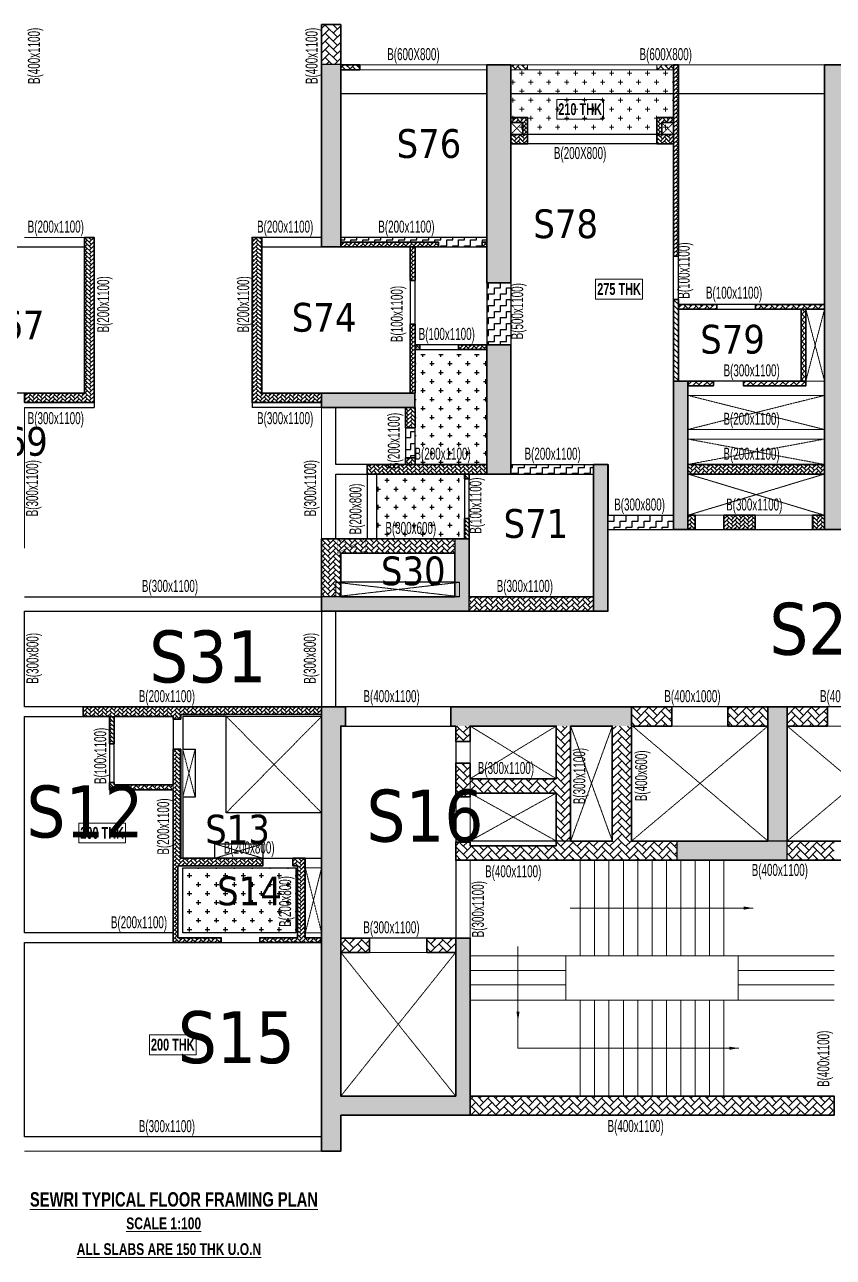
# Model space of a CAD drawing. Header units: millimetres. Extents: x 78 to 67056, y -44 to 25686.
# Drawn here: x 25639 to 42524, y -44 to 25686 of the extents above; entities that cross this region are included whole.
import ezdxf

# ---------------------------------------------------------------- set-up
doc = ezdxf.new("R2010")
doc.units = ezdxf.units.MM
doc.linetypes.add('HIDDEN', pattern=[0.375, 0.25, -0.125])
for name, color, linetype, lineweight in [('A-ANNO-DIMS', 8, 'Continuous', 15), ('A-DETL-MISC', 35, 'Continuous', 15), ('A-FLOR-IDEN', 11, 'Continuous', 9), ('A-HIDD-ABVE', 8, 'HIDDEN', 20), ('G-ANNO-TEXT', 231, 'Continuous', 9), ('S-BEAM', 7, 'Continuous', 18), ('S-BEAM-IDEN', 2, 'Continuous', 9), ('S-COL HATCH', 9, 'Continuous', 0), ('S-COLS', 5, 'Continuous', 35), ('S-WALL', 4, 'Continuous', 18)]:
    doc.layers.add(name, color=color, linetype=linetype, lineweight=lineweight)
for name, color, linetype in [('changes', 7, 'Continuous'), ('S-CUTOUT', 1, 'Continuous'), ('SUNK SLAB', 8, 'Continuous')]:
    doc.layers.add(name, color=color, linetype=linetype)
doc.styles.add('Dim.s & Anno.(Misc.)', font='ARIALN.TTF')
doc.styles.add('Swis721 LtCn BT', font='swisscl.ttf', dxfattribs={"width": 0.9, "height": 233.355162})
doc.styles.add('Swis721 LtCn BT_2', font='swisscl.ttf', dxfattribs={"height": 244.992296})
doc.styles.add('Swis721 LtCn BT_B', font='', dxfattribs={"width": 0.9, "height": 246.918336})
doc.styles.get('Swis721 LtCn BT_B').set_extended_font_data('Swis721 LtCn BT', bold=True)
doc.dimstyles.new('A-GFC-100', dxfattribs={"dimscale": 100, "dimtxt": 1.75, "dimasz": 1.5, "dimexe": 1.5, "dimexo": 0, "dimgap": 1, "dimtad": 1, "dimdsep": 46, "dimtxsty": 'Dim.s & Anno.(Misc.)', "dimblk": 'ARCHTICK', "dimcen": 0, "dimdle": 1.5, "dimclrd": 256, "dimclre": 8, "dimclrt": 6, "dimazin": 2, "dimtfac": 1, "dimtix": 1, "dimtmove": 2, "dimatfit": 3, "dimfxl": 1, "dimtolj": 1, "dimlwd": -1, "dimlwe": 9, "dimarcsym": 0})
pattern_1 = [(45, (-31092440.94, 20628157.467), (0, 84.85281374), [180, -60]), (135, (-31092398.51, 20628199.893), (7e-15, 84.85281374), [180, -60])]
pattern_2 = [(45, (-31083161.56, 20641832.9), (0, 84.85281374), [180, -60]), (135, (-31083119.13, 20641875.324), (7e-15, 84.85281374), [180, -60])]
pattern_3 = [(45, (-31795021.83, 20722934.52), (0, 113.13708499), [240, -80]), (135, (-31794965.26, 20722991.09), (9e-15, 113.13708499), [240, -80])]
pattern_4 = [(45, (-31092440.94, 20681268.277), (0, 84.85281374), [180, -60]), (135, (-31092398.51, 20681310.703), (7e-15, 84.85281374), [180, -60])]
pattern_5 = [(45, (-31802317.5, 20729084.55), (0, 169.7056275), [360, -120]), (135, (-31802232.65, 20729169.4), (1e-14, 169.7056275), [360, -120])]
pattern_6 = [(45, (-31802317.5, 20729084.55), (0, 113.13708499), [240, -80]), (135, (-31802260.93, 20729141.12), (9e-15, 113.13708499), [240, -80])]
pattern_7 = [(45, (-15037.47, -17858.63), (0, 107.76307), [228.6, -76.2]), (135, (-14983.584, -17804.75), (7e-15, 107.76307), [228.6, -76.2])]
pattern_8 = [(45, (-31618808, 20746156.34), (0, 169.7056275), [360, -120]), (135, (-31618723.15, 20746241.2), (1e-14, 169.7056275), [360, -120])]
pattern_9 = [(0, (-31352091.21, 21118550.87), (187.5, 187.5), [93.75, -281.25]), (90, (-31352044.34, 21118504), (-187.5, 187.5), [93.75, -281.25])]

# ---------------------------------------------------------------- blocks, each defined once
blk = doc.blocks.new('A$Ca6b6972b')
at = {"layer": 'S-COL HATCH'}
h = blk.add_hatch(dxfattribs=at)
h.set_pattern_fill('AR-HBONE', color=256, scale=15)
h.set_pattern_definition(pattern_2)
edge = h.paths.add_edge_path()
edge.add_line((17829, 22526), (18179, 22526))
edge.add_line((18179, 22526), (18179, 22176))
edge.add_line((18179, 22176), (18079, 22176))
edge.add_line((18079, 22176), (18079, 22426))
edge.add_line((18079, 22426), (17829, 22426))
edge.add_line((17829, 22426), (17829, 22526))
h = blk.add_hatch(dxfattribs=at)
h.set_pattern_fill('AR-HBONE', color=256, scale=15)
h.set_pattern_definition(pattern_2)
edge = h.paths.add_edge_path()
edge.add_line((21229, 22526), (20879, 22526))
edge.add_line((20879, 22526), (20879, 22176))
edge.add_line((20879, 22176), (20979, 22176))
edge.add_line((20979, 22176), (20979, 22426))
edge.add_line((20979, 22426), (21229, 22426))
edge.add_line((21229, 22426), (21229, 22526))
h = blk.add_hatch(dxfattribs=at)
h.set_pattern_fill('AR-HBONE', color=256, scale=15)
h.set_pattern_definition([(45, (-31339290.95, 20824202.644), (0, 84.85281374), [180, -60]), (135, (-31339248.523, 20824245.07), (7e-15, 84.85281374), [180, -60])])
h.paths.add_polyline_path([(17829, 22176), (17829, 21976), (18179, 21976), (18179, 22176)])
h = blk.add_hatch(dxfattribs=at)
h.set_pattern_fill('AR-HBONE', color=256, scale=15)
h.set_pattern_definition([(45, (-31336241, 20824202.644), (0, 84.85281374), [180, -60]), (135, (-31336198.57, 20824245.07), (7e-15, 84.85281374), [180, -60])])
h.paths.add_polyline_path([(20879, 22176), (20879, 21976), (21229, 21976), (21229, 22176)])
at = {"layer": 'S-COLS'}
for points in [[(17829, 22526), (18179, 22526), (18179, 22176), (18079, 22176), (18079, 22426), (17829, 22426), (17829, 22526)], [(21229, 22526), (20879, 22526), (20879, 22176), (20979, 22176), (20979, 22426), (21229, 22426), (21229, 22526)]]:
    blk.add_lwpolyline(points, dxfattribs=at)
for points in [[(17829, 22176), (18179, 22176), (18179, 21976), (17829, 21976)], [(20879, 22176), (21229, 22176), (21229, 21976), (20879, 21976)]]:
    blk.add_lwpolyline(points, close=True, dxfattribs=at)
blk = doc.blocks.new('A$C9134d95b')
at = {"layer": 'S-COL HATCH'}
h = blk.add_hatch(dxfattribs=at)
h.set_pattern_fill('AR-HBONE', color=256, scale=15)
h.set_pattern_definition([(45, (-31354688.235, 21105015.145), (0, 84.85281374), [180, -60]), (135, (-31354645.81, 21105057.57), (7e-15, 84.85281374), [180, -60])])
h.paths.add_polyline_path([(36500, 10050), (36600, 10050), (36600, 6060), (36500, 6060)])
h = blk.add_hatch(dxfattribs=at)
h.set_pattern_fill('AR-HBONE', color=256, scale=15)
h.set_pattern_definition(pattern_1)
h.paths.add_polyline_path([(24200, 6450), (24400, 6450), (24400, 3000), (22950, 3000), (22950, 3200), (24200, 3200)])
h = blk.add_hatch(dxfattribs=at)
h.set_pattern_fill('AR-HBONE', color=256, scale=15)
h.set_pattern_definition(pattern_1)
h.paths.add_polyline_path([(27900, 6450), (27700, 6450), (27700, 3000), (29150, 3000), (29150, 3200), (27900, 3200)])
h = blk.add_hatch(dxfattribs=at)
h.set_pattern_fill('AR-HBONE', color=256, scale=15)
h.set_pattern_definition([(45, (-31348877.827, 21106315.34), (0, 84.85281374), [180, -60]), (135, (-31348835.4, 21106357.77), (7e-15, 84.85281374), [180, -60])])
h.paths.add_polyline_path([(31590, 6250), (31590, 6350), (29550, 6350), (29550, 6250)])
h = blk.add_hatch(dxfattribs=at)
h.set_pattern_fill('AR-HBONE', color=256, scale=15)
h.set_pattern_definition([(45, (-31355720.326, 20722934.52), (0, 84.85281374), [180, -60]), (135, (-31355677.9, 20722976.945), (7e-15, 84.85281374), [180, -60])])
h.paths.add_polyline_path([(32010, 4210), (32600, 4210), (32600, 4110), (32010, 4110)])
h.paths.add_polyline_path([(31000, 4640), (31100, 4640), (31100, 3200), (31000, 3200)])
h.paths.add_polyline_path([(31100, 4210), (31200, 4210), (31200, 4110), (31100, 4110)])
h.paths.add_polyline_path([(31000, 6250), (31100, 6250), (31100, 5550), (31000, 5550)])
h = blk.add_hatch(dxfattribs=at)
h.set_pattern_fill('AR-HBONE', color=256, scale=15)
h.set_pattern_definition([(45, (-31349887.82, 21106315.34), (0, 84.85281374), [180, -60]), (135, (-31349845.396, 21106357.77), (7e-15, 84.85281374), [180, -60])])
h.paths.add_polyline_path([(32500, 6350), (32500, 6250), (32600, 6250), (32600, 6350)])
h = blk.add_hatch(dxfattribs=at)
h.set_pattern_fill('AR-HBONE', color=256, scale=20)
h.set_pattern_definition(pattern_3)
h.paths.add_polyline_path([(36500, 5150), (36600, 5150), (36600, 3450), (36500, 3450)])
h = blk.add_hatch(dxfattribs=at)
h.set_pattern_fill('AR-HBONE', color=256, scale=20)
h.set_pattern_definition(pattern_3)
h.paths.add_polyline_path([(36600, 5050), (37400, 5050), (37400, 4950), (36600, 4950)])
h = blk.add_hatch(dxfattribs=at)
h.set_pattern_fill('AR-HBONE', color=256, scale=20)
h.set_pattern_definition(pattern_3)
h.paths.add_polyline_path([(39650, 5050), (39650, 4950), (38210, 4950), (38210, 5050)])
h = blk.add_hatch(dxfattribs=at)
h.set_pattern_fill('AR-HBONE', color=256, scale=20)
h.set_pattern_definition(pattern_3)
h.paths.add_polyline_path([(39260, 3450), (39160, 3450), (39160, 4950), (39260, 4950)])
h = blk.add_hatch(dxfattribs=at)
h.set_pattern_fill('AR-HBONE', color=256, scale=20)
h.set_pattern_definition(pattern_3)
h.paths.add_polyline_path([(36800, 3450), (37330, 3450), (37330, 3350), (36800, 3350)])
h = blk.add_hatch(dxfattribs=at)
h.set_pattern_fill('AR-HBONE', color=256, scale=20)
h.set_pattern_definition(pattern_3)
h.paths.add_polyline_path([(39260, 3450), (39260, 3350), (37960, 3350), (37960, 3450)])
h = blk.add_hatch(dxfattribs=at)
h.set_pattern_fill('AR-HBONE', color=256, scale=15)
h.set_pattern_definition(pattern_1)
h.paths.add_polyline_path([(31100, 1710), (30900, 1710), (30900, 1845), (31100, 1845)])
h.paths.add_polyline_path([(31100, 2475), (30900, 2475), (30900, 2900), (31100, 2900)])
h = blk.add_hatch(dxfattribs=at)
h.set_pattern_fill('AR-HBONE', color=256, scale=15)
h.set_pattern_definition([(45, (-31350990.33, 20943799.52), (0, 84.85281374), [180, -60]), (135, (-31350947.905, 20943841.946), (7e-15, 84.85281374), [180, -60])])
h.paths.add_polyline_path([(30100, 1710), (30100, 1510), (32600, 1510), (32600, 1710)])
h = blk.add_hatch(dxfattribs=at)
h.set_pattern_fill('AR-HBONE', color=256, scale=15)
h.set_pattern_definition([(45, (-31355720.34, 20769172.47), (0, 84.85281374), [180, -60]), (135, (-31355677.91, 20769214.9), (7e-15, 84.85281374), [180, -60])])
h.paths.add_polyline_path([(32130, 580), (32230, 580), (32230, 160), (32130, 160)])
h.paths.add_polyline_path([(32130, 1510), (32230, 1510), (32230, 1410), (32130, 1410)])
h = blk.add_hatch(dxfattribs=at)
h.set_pattern_fill('AR-HBONE', color=256, scale=15)
h.set_pattern_definition(pattern_4)
h.paths.add_polyline_path([(24170, -3350), (24170, -3550), (24720, -3550), (24720, -4120), (24820, -4120), (24820, -3550), (26050, -3550), (26050, -3605), (26210, -3605), (26210, -3510), (29150, -3510), (29150, -3350)])
h = blk.add_hatch(dxfattribs=at)
h.set_pattern_fill('AR-HBONE', color=256, scale=15)
h.set_pattern_definition(pattern_4)
h.paths.add_polyline_path([(26210, -4235), (26050, -4235), (26050, -4980), (24820, -4980), (24820, -4930), (24720, -4930), (24720, -5080), (26050, -5080), (26050, -8270), (26150, -8270), (27050, -8270), (27050, -8170), (26150, -8170), (26150, -6670), (27920, -6670), (27920, -6510), (26210, -6510)])
at = {"layer": 'S-COLS', "elevation": 0}
for points in [[(36600, 10050), (36500, 10050), (36500, 6060), (36600, 6060)], [(24200, 6450), (24400, 6450), (24400, 3000), (22950, 3000), (22950, 3200), (24200, 3200)], [(27900, 6450), (27700, 6450), (27700, 3000), (29150, 3000), (29150, 3200), (27900, 3200)], [(31590, 6350), (29550, 6350), (29550, 6250), (31590, 6250)], [(31100, 5550), (31000, 5550), (31000, 6250), (31100, 6250)], [(32600, 6350), (32500, 6350), (32500, 6250), (32600, 6250)], [(36600, 5150), (36500, 5150), (36500, 3450), (36600, 3450)], [(37400, 5050), (36600, 5050), (36600, 4950), (37400, 4950)], [(39650, 5050), (38210, 5050), (38210, 4950), (39650, 4950)], [(31100, 4640), (31000, 4640), (31000, 3200), (31100, 3200)], [(31200, 4110), (31100, 4110), (31100, 4210), (31200, 4210)], [(32600, 4110), (32010, 4110), (32010, 4210), (32600, 4210)], [(36800, 3350), (37330, 3350), (37330, 3450), (36800, 3450)], [(31100, 2475), (30900, 2475), (30900, 2900), (31100, 2900)], [(31100, 1710), (30900, 1710), (30900, 1845), (31100, 1845)], [(30100, 1510), (32600, 1510), (32600, 1710), (30100, 1710)], [(32230, 1410), (32130, 1410), (32130, 1510), (32230, 1510)], [(32230, 160), (32130, 160), (32130, 580), (32230, 580)], [(24820, -3550), (24820, -4120), (24720, -4120), (24720, -3550), (24170, -3550), (24170, -3350), (29150, -3350), (29150, -3510), (26210, -3510), (26210, -3605), (26050, -3605), (26050, -3550)], [(26050, -5080), (24720, -5080), (24720, -4930), (24820, -4930), (24820, -4980), (26050, -4980), (26050, -4235), (26210, -4235), (26210, -6510), (27920, -6510), (27920, -6670), (26150, -6670), (26150, -8170), (27050, -8170), (27050, -8270), (26150, -8270), (26150, -8270), (26050, -8270)]]:
    blk.add_lwpolyline(points, close=True, dxfattribs=at)
at = {"layer": 'S-COLS', "color": 5, "elevation": 0}
for points in [[(39260, 3450), (39160, 3450), (39160, 4950), (39260, 4950)], [(37960, 3450), (39260, 3450), (39260, 3350), (37960, 3350)]]:
    blk.add_lwpolyline(points, close=True, dxfattribs=at)
at = {"layer": 'changes', "xscale": -1}
blk.add_blockref('A$Ca6b6972b', (54329, -13576, 0), dxfattribs=at)
blk = doc.blocks.new('A$Cbe320e20')
at = {"layer": 'S-COL HATCH'}
h = blk.add_hatch(dxfattribs=at)
h.set_pattern_fill('AR-HBONE', color=256, scale=30)
h.set_pattern_definition(pattern_5)
h.paths.add_polyline_path([(21854, 17040), (22254, 17040), (22254, 16206), (22254, 16206), (21854, 16206)])
at = {"layer": 'S-COL HATCH', "transparency": 33554687}
h = blk.add_hatch(color=256, dxfattribs=at)
h.dxf.hatch_style = 1
h.paths.add_polyline_path([(22254, 16206), (21854, 16206), (21854, 12400), (22254, 12400)])
h = blk.add_hatch(color=256, dxfattribs=at)
h.dxf.hatch_style = 1
h.paths.add_polyline_path([(25804, 16200), (25304, 16200), (25304, 11650), (25804, 11650)])
h = blk.add_hatch(color=256, dxfattribs=at)
h.dxf.hatch_style = 1
h.paths.add_polyline_path([(32854, 16200), (32354, 16200), (32354, 6500), (32854, 6500)])
h = blk.add_hatch(color=256, dxfattribs=at)
h.dxf.hatch_style = 1
h.paths.add_polyline_path([(25304, 7660), (25804, 7660), (25804, 10360), (25304, 10360)])
h = blk.add_hatch(color=256, dxfattribs=at)
h.dxf.hatch_style = 1
h.paths.add_polyline_path([(29204, 9600), (29204, 6500), (29504, 6500), (29504, 9600)])
h = blk.add_hatch(color=256, dxfattribs=at)
h.dxf.hatch_style = 1
h.paths.add_polyline_path([(21854, 9350), (23804, 9350), (23804, 9050), (21854, 9050)])
h = blk.add_hatch(color=256, dxfattribs=at)
h.dxf.hatch_style = 1
h.paths.add_polyline_path([(27534, 7860), (27834, 7860), (27834, 4800), (27534, 4800), (27534, 5100)])
at = {"layer": 'S-COL HATCH'}
h = blk.add_hatch(dxfattribs=at)
h.set_pattern_fill('AR-HBONE', color=256, scale=15)
h.set_pattern_definition([(45, (-31365336.03, 20949949.553), (0, 84.85281374), [180, -60]), (135, (-31365293.6, 20949991.98), (7e-15, 84.85281374), [180, -60])])
h.paths.add_polyline_path([(29504, 7860), (29504, 7660), (32354, 7660), (32354, 7860)])
h = blk.add_hatch(dxfattribs=at)
h.set_pattern_fill('AR-HBONE', color=256, scale=15)
h.set_pattern_definition([(45, (-31364586.025, 20948789.55), (0, 84.85281374), [180, -60]), (135, (-31364543.6, 20948831.98), (7e-15, 84.85281374), [180, -60])])
h.paths.add_polyline_path([(29654, 6500), (29654, 6800), (29504, 6800), (29504, 6500)])
h = blk.add_hatch(dxfattribs=at)
h.set_pattern_fill('AR-HBONE', color=256, scale=15)
h.set_pattern_definition([(45, (-31365336.03, 20948789.553), (0, 84.85281374), [180, -60]), (135, (-31365293.6, 20948831.98), (7e-15, 84.85281374), [180, -60])])
h.paths.add_polyline_path([(30904, 6500), (30904, 6800), (30254, 6800), (30254, 6500)])
h = blk.add_hatch(dxfattribs=at)
h.set_pattern_fill('AR-HBONE', color=256, scale=15)
h.set_pattern_definition([(45, (-31367286.02, 20948789.55), (0, 84.85281374), [180, -60]), (135, (-31367243.596, 20948831.98), (7e-15, 84.85281374), [180, -60])])
h.paths.add_polyline_path([(32354, 6500), (32354, 6800), (32104, 6800), (32104, 6500)])
h = blk.add_hatch(dxfattribs=at)
h.set_pattern_fill('AR-HBONE', color=256, scale=20)
h.set_pattern_definition(pattern_6)
h.paths.add_polyline_path([(22254, 6010), (22254, 5100), (22254, 5100), (22254, 5100), (21854, 5100), (21854, 6310), (24634, 6310), (24634, 6010), (24634, 6010)])
at = {"layer": 'S-COL HATCH', "transparency": 33554687}
h = blk.add_hatch(color=256, dxfattribs=at)
h.dxf.hatch_style = 1
h.paths.add_polyline_path([(24934, 6310), (24634, 6310), (24634, 5100), (21854, 5100), (21854, 4800), (24934, 4800)])
at = {"layer": 'S-COL HATCH'}
h = blk.add_hatch(dxfattribs=at)
h.set_pattern_fill('AR-HBONE', color=256, scale=20)
h.set_pattern_definition(pattern_6)
h.paths.add_polyline_path([(24934, 5100), (24934, 4800), (27534, 4800), (27534, 5100)])
at = {"layer": 'S-COL HATCH', "transparency": 33554687}
h = blk.add_hatch(color=256, dxfattribs=at)
h.dxf.hatch_style = 1
h.paths.add_polyline_path([(24654, -2025), (24954, -2025), (24954, -5325), (24954, -5725), (22254, -5725), (22254, -6475), (21854, -6475), (21854, -5325), (21854, -5325), (21854, 2800), (22354, 2800), (22354, 2400), (22254, 2400), (22254, -5325), (22254, -5325), (24654, -5325), (24654, -5325)])
h = blk.add_hatch(color=256, dxfattribs=at)
h.dxf.hatch_style = 1
h.paths.add_polyline_path([(28324, 2800), (24554, 2800), (24554, 2400), (28324, 2400)])
at = {"layer": 'S-COL HATCH'}
h = blk.add_hatch(dxfattribs=at)
h.set_pattern_fill('AR-HBONE', color=256, scale=30)
h.set_pattern_definition(pattern_8)
h.paths.add_polyline_path([(28324, 2400), (28324, 2800), (29164, 2800), (29164, 2400), (28834, 2400)])
h = blk.add_hatch(dxfattribs=at)
h.set_pattern_fill('AR-HBONE', color=256, scale=30)
h.set_pattern_definition(pattern_8)
h.paths.add_polyline_path([(30334, 2400), (30334, 2800), (31174, 2800), (31174, 2400)])
at = {"layer": 'S-COL HATCH', "transparency": 33554687}
h = blk.add_hatch(color=256, dxfattribs=at)
h.dxf.hatch_style = 1
h.paths.add_polyline_path([(31574, 2800), (31174, 2800), (31174, 0), (31574, 0)])
at = {"layer": 'S-COL HATCH'}
h = blk.add_hatch(dxfattribs=at)
h.set_pattern_fill('AR-HBONE', color=256, scale=30)
h.set_pattern_definition(pattern_8)
h.paths.add_polyline_path([(31574, 2400), (31574, 2800), (32414, 2800), (32414, 2400)])
h = blk.add_hatch(dxfattribs=at)
h.set_pattern_fill('AR-HBONE', color=256, scale=30)
h.set_pattern_definition(pattern_5)
h.paths.add_polyline_path([(27054, 2400), (26754, 2400), (26754, 1300), (24954, 1300), (24954, 1625), (24654, 1625), (24654, 922), (24954, 922), (24954, 1000), (26754, 1000), (26754, -100), (24954, -100), (24954, -23), (24654, -23), (24654, -400), (29274, -400), (29274, 0), (27054, 0)])
h = blk.add_hatch(dxfattribs=at)
h.set_pattern_fill('AR-HBONE', color=256, scale=30)
h.set_pattern_definition(pattern_5)
h.paths.add_polyline_path([(24954, 2400), (24654, 2400), (24654, 2075), (24954, 2075)])
h = blk.add_hatch(dxfattribs=at)
h.set_pattern_fill('AR-HBONE', color=256, scale=30)
h.set_pattern_definition(pattern_5)
h.paths.add_polyline_path([(28324, 0), (27924, 0), (27924, 2400), (28324, 2400)])
at = {"layer": 'S-COL HATCH', "transparency": 33554687}
h = blk.add_hatch(color=256, dxfattribs=at)
h.dxf.hatch_style = 1
h.paths.add_polyline_path([(31574, 0), (29274, 0), (29274, -400), (31574, -400)])
at = {"layer": 'S-COL HATCH'}
h = blk.add_hatch(dxfattribs=at)
h.set_pattern_fill('AR-HBONE', color=256, scale=30)
h.set_pattern_definition(pattern_5)
h.paths.add_polyline_path([(31574, 0), (32554, 0), (32554, -400), (31574, -400)])
h = blk.add_hatch(dxfattribs=at)
h.set_pattern_fill('AR-HBONE', color=256, scale=30)
h.set_pattern_definition([(45, (-31802317.5, 20677155.55), (0, 169.7056275), [360, -120]), (135, (-31802232.65, 20677240.4), (1e-14, 169.7056275), [360, -120])])
h.paths.add_polyline_path([(24654, -2325), (24654, -2025), (24054, -2025), (24054, -2325)])
h.paths.add_polyline_path([(22854, -2325), (22854, -2025), (22254, -2025), (22254, -2325)])
h = blk.add_hatch(dxfattribs=at)
h.set_pattern_fill('AR-HBONE', color=256, scale=30)
h.set_pattern_definition(pattern_5)
h.paths.add_polyline_path([(32554, -5325), (24954, -5325), (24954, -5725), (32554, -5725)])
at = {"layer": 'S-WALL'}
h = blk.add_hatch(dxfattribs=at)
h.set_pattern_fill('FP_1', color=1, style=0, pattern_type=2)
h.set_pattern_definition(pattern_7)
h.paths.add_polyline_path([(22254, 16100), (22254, 16200), (22654, 16200), (22654, 16100)])
h = blk.add_hatch(dxfattribs=at)
h.set_pattern_fill('FP_1', color=1, style=0, pattern_type=2)
h.set_pattern_definition(pattern_7)
h.paths.add_polyline_path([(22254, 16100), (22254, 16200), (22654, 16200), (22654, 16100)])
h = blk.add_hatch(dxfattribs=at)
h.set_pattern_fill('FP_1', color=1, style=0, pattern_type=2)
h.set_pattern_definition(pattern_7)
h.paths.add_polyline_path([(25804, 16100), (25804, 16200), (26154, 16200), (26154, 16100)])
h = blk.add_hatch(dxfattribs=at)
h.set_pattern_fill('FP_1', color=1, style=0, pattern_type=2)
h.set_pattern_definition(pattern_7)
h.paths.add_polyline_path([(25804, 16100), (25804, 16200), (26154, 16200), (26154, 16100)])
h = blk.add_hatch(dxfattribs=at)
h.set_pattern_fill('FP_1', color=1, style=0, pattern_type=2)
h.set_pattern_definition([(45, (-18086.774, -17858.63), (0, 107.76307), [228.6, -76.2]), (135, (-18032.89, -17804.745), (7e-15, 107.76307), [228.6, -76.2])])
h.paths.add_polyline_path([(28853, 16100), (28853, 16200), (29203, 16200), (29203, 16100)])
at = {"layer": 'changes'}
for p, q in [((22254, 16206), (21854, 16206)), ((21854, 5100), (21854, 4800))]:
    blk.add_line(p, q, dxfattribs=at)
for points in [[(24934, 6310), (24634, 6310), (24634, 5100), (21854, 5100), (21854, 4800), (24934, 4800)], [(31574, 0), (29274, 0), (29274, -400), (31574, -400)]]:
    blk.add_lwpolyline(points, close=True, dxfattribs=at)
at = {"layer": 'S-COL HATCH'}
blk.add_line((24634, 6010), (24634, 6310), dxfattribs=at)
at = {"layer": 'S-COLS'}
for p, q in [((27534, 5100), (27534, 4800)), ((29164, 2800), (28324, 2800)), ((29164, 2800), (29164, 2400)), ((30334, 2400), (30334, 2800)), ((32414, 2800), (30334, 2800)), ((32414, 2800), (32414, 2400)), ((29164, 2400), (28324, 2400)), ((31174, 2400), (30334, 2400)), ((32414, 2400), (31574, 2400)), ((24654, -2025), (24654, -5325)), ((24954, -2025), (24954, -5325)), ((24954, -5325), (24954, -5725))]:
    blk.add_line(p, q, dxfattribs=at)
for points in [[(22254, 17040), (21854, 17040), (21854, 12400), (22254, 12400)], [(25804, 11650), (25304, 11650), (25304, 16200), (25804, 16200)], [(25804, 10360), (25804, 7660), (25304, 7660), (25304, 10360)], [(21854, 9350), (23804, 9350), (23804, 9050), (21854, 9050)], [(27834, 7860), (27834, 4800), (21854, 4800), (21854, 6310), (24934, 6310), (24934, 5100), (27534, 5100), (27534, 7860), (27834, 7860)], [(22254, 6010), (24634, 6010), (24634, 5100), (22254, 5100)], [(27924, 0), (27054, 0), (27054, 2400), (27924, 2400)]]:
    blk.add_lwpolyline(points, close=True, dxfattribs=at)
at = {"layer": 'S-COLS', "elevation": 0}
for points in [[(32854, 6500), (32354, 6500), (32354, 16200), (32854, 16200)], [(29504, 9600), (29204, 9600), (29204, 6500), (29504, 6500)], [(29504, 7660), (32354, 7660), (32354, 7860), (29504, 7860)], [(29504, 6500), (29654, 6500), (29654, 6800), (29504, 6800)], [(30254, 6500), (30904, 6500), (30904, 6800), (30254, 6800)], [(32104, 6500), (32354, 6500), (32354, 6800), (32104, 6800)]]:
    blk.add_lwpolyline(points, close=True, dxfattribs=at)
at = {"layer": 'S-COLS'}
for points in [[(21854, -5325), (21854, 2800), (22354, 2800), (22354, 2400), (22254, 2400), (22254, -5325), (24654, -5325)], [(28324, 2800), (24554, 2800), (24554, 2400), (24654, 2400), (24654, 2075), (24954, 2075), (24954, 2400), (25854, 2400), (26754, 2400), (26754, 1300), (24954, 1300), (24954, 1625), (24654, 1625), (24654, 922), (24954, 922), (24954, 1000), (26754, 1000), (26754, -100), (25854, -100), (24954, -100), (24954, -23), (24654, -23), (24654, -400), (26754, -400), (26754, -400), (37909, -400)], [(31174, 2800), (31174, 0), (28324, 0), (28324, 2800)], [(31574, 2800), (31174, 2800)], [(34424, 2800), (34424, 0), (31574, 0), (31574, 2800)], [(22254, -2325), (22854, -2325), (22854, -2025), (22254, -2025)], [(24654, -2325), (24054, -2325), (24054, -2025), (24954, -2025)], [(22254, -5725), (22254, -6475), (21854, -6475), (21854, -5325)], [(24954, -5325), (32554, -5325), (32554, -5725), (22254, -5725)]]:
    blk.add_lwpolyline(points, dxfattribs=at)
at = {"layer": 'S-CUTOUT', "const_width": 10}
blk.add_lwpolyline([(22179, 6310), (22779, 6310), (22779, 6010), (22179, 6010)], close=True, dxfattribs=at)
for points in [[(22179, 6310), (22779, 6010)], [(22779, 6310), (22179, 6010)]]:
    blk.add_lwpolyline(points, dxfattribs=at)
at = {"layer": 'S-WALL', "lineweight": 35}
for p, q in [((22254, 16200), (22654, 16200)), ((22654, 16100), (22254, 16100)), ((22654, 16200), (22654, 16100)), ((32354, 16200), (33204, 16200))]:
    blk.add_line(p, q, dxfattribs=at)
at = {"layer": 'S-WALL', "color": 7}
for p, q in [((25304, 16200), (22654, 16200)), ((22654, 16100), (25304, 16100)), ((25304, 16200), (26154, 16200)), ((25804, 16100), (29204, 16100)), ((29204, 16200), (26154, 16200)), ((26154, 16200), (26154, 16100)), ((28854, 16200), (28854, 16100))]:
    blk.add_line(p, q, dxfattribs=at)
blk = doc.blocks.new('_ARCHTICK')
at = {"color": 0, "linetype": 'ByBlock', "const_width": 0.15}
blk.add_lwpolyline([(-0.5, -0.5), (0.5, 0.5)], dxfattribs=at)
blk = doc.blocks.new('A$C3b502a7a')
at = {"layer": 'S-BEAM', "linetype": 'HIDDEN'}
h = blk.add_hatch(dxfattribs=at)
h.set_pattern_fill('CROSS', color=256, scale=750, style=0)
h.set_pattern_definition([(0, (-31352091.21, 21118984.18), (187.5, 187.5), [93.75, -281.25]), (90, (-31352044.34, 21118937.3), (-187.5, 187.5), [93.75, -281.25])])
h.paths.add_polyline_path([(39097, 22569), (39097, 23919), (35697, 23919), (35697, 22569)])
at = {"layer": 'SUNK SLAB'}
h = blk.add_hatch(dxfattribs=at)
h.set_pattern_fill('ZIGZAG', color=8, scale=1000, style=0)
h.set_pattern_definition([(0, (-31792424.81, 20732320.44), (125, 125), [125, -125]), (90, (-31792299.81, 20732320.44), (-125, 125), [125, -125])])
h.paths.add_polyline_path([(37727, 14619), (39097, 14619), (39097, 14319), (37727, 14319)])
h.paths.add_polyline_path([(35697, 15679), (37427, 15679), (37427, 15679), (37427, 15479), (35697, 15479)])
h.paths.add_polyline_path([(35197, 19469), (35697, 19469), (35697, 18179), (35197, 18179)])
h.paths.add_polyline_path([(32147, 20419), (35197, 20419), (35197, 20319), (35097, 20319), (35097, 20219), (34187, 20219), (34187, 20319), (32147, 20319)])
h.paths.add_polyline_path([(33497, 16444), (33697, 16444), (33697, 15814), (33497, 15814)])
h = blk.add_hatch(dxfattribs=at)
h.set_pattern_fill('CROSS', color=8, scale=750, style=0)
h.set_pattern_definition(pattern_9)
h.paths.add_polyline_path([(35197, 15679), (33697, 15679), (33697, 16769), (33697, 17169), (33697, 17979), (35197, 17979)])
h = blk.add_hatch(dxfattribs=at)
h.set_pattern_fill('CROSS', color=8, scale=750, style=0)
h.set_pattern_definition(pattern_9)
h.paths.add_polyline_path([(34627, 15479), (34627, 14129), (32897, 14129), (32897, 15479)])
h = blk.add_hatch(dxfattribs=at)
h.set_pattern_fill('CROSS', color=8, scale=750, style=0)
h.set_pattern_definition(pattern_9)
h.paths.add_polyline_path([(31207, 7259), (28847, 7259), (28847, 5899), (31207, 5899)])
at = {"layer": 'A-ANNO-DIMS', "ltscale": 500, "elevation": 0}
blk.add_lwpolyline([(36637, 3494), (35847, 3494), (35847, 4059)], dxfattribs=at)
at = {"layer": 'A-DETL-MISC'}
for p, q in [((37147, 7419), (37147, 5419)), ((37447, 7419), (37447, 5419)), ((37747, 7419), (37747, 5419)), ((38047, 7419), (38047, 5419)), ((38347, 7419), (38347, 5419)), ((38647, 7419), (38647, 5419)), ((38947, 7419), (38947, 5419)), ((39247, 7419), (39247, 5419)), ((39547, 7419), (39547, 5419)), ((39847, 7419), (39847, 5419)), ((40147, 7419), (40147, 5419)), ((37147, 2494), (37147, 4494)), ((37447, 2494), (37447, 4494)), ((37747, 2494), (37747, 4494)), ((38047, 2494), (38047, 4494)), ((38347, 2494), (38347, 4494)), ((38647, 2494), (38647, 4494)), ((38947, 2494), (38947, 4494)), ((39247, 2494), (39247, 4494)), ((39547, 2494), (39547, 4494)), ((39847, 2494), (39847, 4494)), ((40147, 2494), (40147, 4494))]:
    blk.add_line(p, q, dxfattribs=at)
at = {"layer": 'A-DETL-MISC', "elevation": 0}
for points in [[(36847, 5419), (34847, 5419)], [(40447, 5419), (42447, 5419)], [(36847, 5119), (34847, 5119)], [(40447, 5119), (42447, 5119)], [(36847, 4819), (34847, 4819)], [(40447, 4819), (42447, 4819)], [(36847, 4494), (34847, 4494)], [(40447, 4494), (42447, 4494)]]:
    blk.add_lwpolyline(points, dxfattribs=at)
blk.add_lwpolyline([(36847, 5419), (36847, 4494), (40447, 4494), (40447, 5419)], close=True, dxfattribs=at)
at = {"layer": 'A-FLOR-IDEN', "color": 8, "elevation": 0, "flags": 128}
for points in [[(37633, 23297), (37633, 22885), (36655, 22885), (36655, 23297)], [(38446, 19543), (38446, 19131), (37468, 19131), (37468, 19543)], [(26677, 8190), (26677, 7778), (27654, 7778), (27654, 8190)], [(28150, 3771), (28150, 3359), (29128, 3359), (29128, 3771)]]:
    blk.add_lwpolyline(points, close=True, dxfattribs=at)
at = {"layer": 'A-HIDD-ABVE', "linetype": 'HIDDEN'}
for p, q in [((35947, 22819), (35697, 22569)), ((35697, 22819), (35947, 22569)), ((39097, 22819), (38847, 22569)), ((38847, 22819), (39097, 22569)), ((42247, 18919, 0), (41857, 17419)), ((42247, 17419, 0), (41857, 18919, 0)), ((42245, 16409, 0), (39395, 17119)), ((42245, 17119, 0), (39397, 16409)), ((42245, 16209, 0), (39397, 15679, 0)), ((42245, 15679, 0), (39447, 16199)), ((42245, 15479, 0), (39395, 14619, 0)), ((42245, 14619, 0), (39397, 15479)), ((34627, 13219), (32047, 12919)), ((34627, 12919), (32047, 13219)), ((29757, 10419), (31747, 8409)), ((29757, 8409), (31747, 10419)), ((36647, 10219), (34847, 9119)), ((36647, 9119), (34847, 10219)), ((37817, 10219), (36947, 7819)), ((37817, 7819), (36947, 10219)), ((41067, 10219), (38217, 7819)), ((41067, 7819), (38237, 10219)), ((44317, 10219), (41467, 7819)), ((44317, 7819), (41467, 10219)), ((29107, 9734, 0), (28847, 8734, 0)), ((29107, 8734, 0), (28847, 9734, 0)), ((36647, 8819), (34847, 7819)), ((36647, 7819), (34847, 8819)), ((29517, 7759, 0), (30517, 7459)), ((29517, 7459), (30517, 7759, 0)), ((31407, 7259), (31747, 5899)), ((31407, 5899), (31747, 7259)), ((34547, 5494), (32147, 2494)), ((34547, 2494), (32147, 5494))]:
    blk.add_line(p, q, dxfattribs=at)
at = {"layer": 'changes'}
for p, q in [((26997, 20419), (26997, 16869)), ((30297, 20419), (30297, 16869)), ((31747, 20419), (30297, 20419)), ((25547, 16869), (26997, 16869)), ((31747, 16869), (30297, 16869)), ((25547, 12919), (31747, 12919)), ((36947, 7819), (34847, 7819))]:
    blk.add_line(p, q, dxfattribs=at)
at = {"layer": 'S-BEAM'}
for p, q in [((35197, 24019), (32147, 24025)), ((42247, 24019, 0), (35697, 24019, 0)), ((26997, 20419), (25547, 20419)), ((41997, 17419, 0), (42247, 17419, 0)), ((42247, 17119, 0), (39397, 17119, 0)), ((25547, 13929), (25547, 16869)), ((31747, 13929), (31747, 16869)), ((33697, 16769), (33697, 15679)), ((42245, 16409), (39397, 16409)), ((39395, 16209), (39395, 16209)), ((42245, 16209), (39397, 16209)), ((33497, 15679), (32047, 15679)), ((32897, 15479), (32897, 14129)), ((34727, 15479), (32897, 15479)), ((35197, 15679), (33697, 15679)), ((35197, 15479), (34827, 15479)), ((42245, 15679, 0), (39397, 15679, 0)), ((42245, 15479, 0), (39397, 15479)), ((34727, 14549), (34727, 15379)), ((42247, 14619), (39397, 14619, 0)), ((34847, 7819), (34847, 10219)), ((41067, 10219), (38217, 10219)), ((44317, 10219), (41467, 10219)), ((28847, 7259), (28847, 5899)), ((28847, 7259), (31207, 7259)), ((31207, 7259), (31207, 5899)), ((31407, 7259), (31747, 7259)), ((31407, 7259), (31407, 5899)), ((34847, 7419), (34847, 5794)), ((31207, 5899), (28847, 5899)), ((31747, 5899), (31407, 5899)), ((33947, 5494), (32747, 5494)), ((25547, 1344), (31747, 1344))]:
    blk.add_line(p, q, dxfattribs=at)
at = {"layer": 'S-BEAM', "linetype": 'HIDDEN'}
for p, q in [((35197, 23414), (32147, 23420)), ((39097, 23419, 0), (35697, 23419)), ((42247, 23419, 0), (39097, 23419, 0)), ((36047, 22369), (38747, 22369)), ((35197, 20419), (32147, 20419)), ((26797, 20219), (25547, 20219)), ((26797, 20219), (26797, 17169)), ((31747, 20219), (30497, 20219)), ((30497, 20219), (30497, 17169)), ((33497, 20219), (32147, 20219)), ((35197, 20219), (33697, 20219)), ((35197, 19469), (35197, 18179)), ((35697, 19469), (35697, 18179)), ((42247, 17419, 0), (39397, 17419, 0)), ((25547, 17169), (26797, 17169)), ((30497, 17169), (31747, 17169)), ((32047, 15679), (32047, 16869)), ((33497, 15679), (33497, 16769)), ((32047, 14129), (32047, 15479)), ((32697, 15479), (32047, 15479)), ((32697, 15479), (32697, 14129)), ((37427, 15679), (35697, 15679)), ((37427, 15479), (35697, 15479)), ((34727, 15379), (34827, 15379)), ((34827, 15379), (34827, 14549)), ((34827, 14549), (34727, 14549)), ((39097, 14619), (37727, 14619)), ((39097, 14319), (37727, 14319)), ((42247, 14319, 0), (39397, 14319, 0)), ((25547, 12619), (31747, 12619)), ((25547, 12619), (25547, 10619)), ((31747, 12619), (31747, 10619)), ((32047, 12619), (32047, 10619)), ((25547, 10619), (31747, 10619)), ((34447, 10619), (32247, 10619)), ((41067, 10619), (38217, 10619)), ((44317, 10619), (41467, 10619)), ((25547, 10419), (28647, 10419)), ((28647, 10419, 0), (28647, 5899)), ((28847, 10419), (31747, 10419)), ((28847, 10419, 0), (28847, 7459)), ((34447, 10219), (32247, 10219)), ((34547, 7797), (34547, 10219)), ((28847, 7459), (31747, 7459)), ((34547, 7419), (34547, 5794)), ((28647, 5899), (25547, 5899)), ((31747, 5699), (25547, 5699)), ((33947, 5794), (32747, 5794)), ((25547, 1644), (31747, 1644))]:
    blk.add_line(p, q, dxfattribs=at)
at = {"layer": 'S-BEAM', "elevation": 0}
for points in [[(39097, 23919), (35697, 23919), (35697, 22569), (39097, 22569)], [(32047, 12919), (34627, 12919), (34627, 13219), (32047, 13219)], [(29757, 10419), (31747, 10419), (31747, 8409), (29757, 8409)], [(28847, 9734), (29107, 9734), (29107, 8734), (28847, 8734)]]:
    blk.add_lwpolyline(points, close=True, dxfattribs=at)
at = {"layer": 'S-BEAM', "linetype": 'HIDDEN', "elevation": 0}
for points in [[(39197, 19119), (39097, 19119), (39097, 20029), (39197, 20029)], [(33597, 19519), (33697, 19519), (33697, 18609), (33597, 18609)], [(40807, 19019), (39997, 19019), (39997, 18919), (40807, 18919)], [(34607, 18179), (33797, 18179), (33797, 18079), (34607, 18079)], [(27317, 9849), (27417, 9849), (27417, 9039), (27317, 9039)]]:
    blk.add_lwpolyline(points, close=True, dxfattribs=at)
at = {"layer": 'S-COL HATCH', "elevation": 0}
blk.add_lwpolyline([(29517, 7759), (30517, 7759), (30517, 7459), (29517, 7459)], close=True, dxfattribs=at)
at = {"layer": 'A-FLOR-IDEN', "color": 1, "char_height": 246.9, "width": 1155, "attachment_point": 2, "line_spacing_factor": 0.964267, "style": 'Swis721 LtCn BT_B'}
for s, insert in [('210 THK', (37144, 23219, 0)), ('275 THK', (37957, 19464)), ('200 THK', (27165, 8112)), ('200 THK', (28639, 3693))]:
    blk.add_mtext(s, dxfattribs=dict(at, insert=insert))
at = {"layer": 'S-BEAM-IDEN', "style": 'Swis721 LtCn BT', "width": 0.8}
for s, p in [('B(600X800)', (33117, 24118, 0)), ('B(600X800)', (38385, 24118, 0)), ('B(200X800)', (36597, 22054)), ('B(200x1100)', (32931, 20518)), ('B(100x1100)', (39772, 19139, 0)), ('B(100x1100)', (33773, 18278)), ('B(300x1100)', (40139, 17518)), ('B(200x1100)', (40137, 16508, 0)), ('B(200x1100)', (33686, 15778)), ('B(200x1100)', (35984, 15778)), ('B(200x1100)', (40137, 15778, 0)), ('B(300x800)', (37856, 14718)), ('B(300x1100)', (40193, 14718)), ('B(300x1100)', (27994, 13018)), ('B(400x1100)', (32621, 10718)), ('B(400x1000)', (38903, 10718)), ('B(400x1000)', (42153, 10718)), ('B(300x1100)', (35008, 9218)), ('B(300x1100)', (32618, 5893))]:
    blk.add_text(s, height=250, dxfattribs=at).set_placement(p)
for s, rotation, p in [('B(100x1100)', 90, (39432, 19139)), ('B(200x1100)', 90, (27311, 18433)), ('B(200x1100)', 90, (30234, 18433)), ('B(100x1100)', 90, (33442, 18232)), ('B(500x1100)', 90, (35955, 18290)), ('B(200x1100)', 90, (33379, 15583)), ('B(300x1100)', 90, (25827, 14596)), ('B(300x1100)', 90, (31633, 14596)), ('B(200x800)', 90, (32579, 14219)), ('B(100x1100)', 90, (35085, 14232)), ('B(300x600)', 360, (33079, 14228)), ('B(300x1100)', 360, (35404, 13018)), ('B(300x800)', 90, (25835, 11102)), ('B(300x800)', 90, (31626, 11102)), ('B(200x1100)', 360, (27930, 10718)), ('B(100x1100)', 90, (27249, 9009)), ('B(300x1100)', 90, (37251, 8587)), ('B(400x600)', 90, (38542, 8650, 0)), ('B(200x1100)', 90, (28564, 7535)), ('B(200x800)', 360, (29705, 7558)), ('B(400x1100)', 360, (35161, 7062)), ('B(400x1100)', 360, (40727, 7091)), ('B(200x800)', 90, (31109, 6027)), ('B(300x1100)', 90, (35135, 5809)), ('B(200x1100)', 360, (27347, 5998)), ('B(400x1100)', 90, (42347, 2687)), ('B(300x1100)', 360, (27930, 1743)), ('B(400x1100)', 360, (37717, 1746))]:
    blk.add_text(s, height=250, rotation=rotation, dxfattribs=at).set_placement(p)
at = {"layer": 'A-ANNO-DIMS', "ltscale": 500}
for points in [[(40759, 6419), (36937, 6419)], [(35847, 4059), (35847, 5620)], [(40459, 3494), (36637, 3494)]]:
    blk.add_leader(points, dimstyle='A-GFC-100', override={"dimasz": 2, "dimtad": 0, "dimfxl": 0.18, "dimarcsym": 1}, dxfattribs=at)

msp = doc.modelspace()

# ---------------------------------------------------------------- hatches: boundary and pattern name
at = {"layer": 'S-COL HATCH'}
h = msp.add_hatch(dxfattribs=at)
h.set_pattern_fill('AR-HBONE', color=256, scale=15)
h.set_pattern_definition([(45, (-31089752.34, 20696063.94), (0, 84.85281374), [180, -60]), (135, (-31089709.91, 20696106.364), (7e-15, 84.85281374), [180, -60])])
h.paths.add_polyline_path([(31499, 8286), (31239, 8286), (31239, 8126), (31339, 8126), (31339, 6626), (30549, 6626), (30549, 6526), (31839, 6526), (31839, 6626), (31499, 6626)])

# ---------------------------------------------------------------- linework, layer by layer
at = {"layer": 'changes', "color": 1, "elevation": 0}
for points in [[(32239, 24246), (35289, 24246), (35289, 21246), (32239, 21246)], [(39289, 24246), (42339, 24246), (42339, 19846), (39289, 19846)], [(35789, 23195), (35789, 16506), (37819, 16506), (37819, 15446), (39189, 15446), (39189, 23195)], [(23789, 21046), (26889, 21046), (26889, 17996), (23789, 17996)], [(30589, 21046), (33689, 21046), (33689, 17996), (30589, 17996)], [(33789, 21046), (35289, 21046), (35289, 19006), (33789, 19006)], [(39289, 19746), (41848, 19746), (41848, 18246), (39289, 18246)], [(33789, 18906), (35289, 18906), (35289, 16506), (33789, 16506)], [(32139, 17696), (33589, 17696), (33589, 16506), (32139, 16506)], [(32139, 16306), (32789, 16306), (32789, 14956), (32139, 14956)], [(32989, 16306), (34819, 16306), (34819, 14956), (32989, 14956)], [(34919, 16306), (37519, 16306), (37519, 13746), (34919, 13746)], [(49577, 13446), (49577, 11446), (32139, 11446), (32139, 13446), (37819, 13446), (37819, 15146), (45189, 15146), (45189, 13446)], [(32239, 14656), (34619, 14656), (34619, 14046), (32239, 14046)], [(25639, 13446), (31839, 13446), (31839, 11446), (25639, 11446)], [(25639, 11246), (27409, 11246), (27409, 9716), (28739, 9716), (28739, 6726), (25639, 6726)], [(27509, 11246), (28739, 11246), (28739, 9816), (27509, 9816)], [(29849, 11246), (28939, 11246), (28939, 10561), (29199, 10561), (29199, 9561), (28939, 9561), (28939, 8286), (29609, 8286), (29609, 8586), (30609, 8586), (30609, 8286), (31839, 8286), (31839, 9236), (29849, 9236)], [(32239, 11046), (34639, 11046), (34639, 6620), (32239, 6620)], [(28939, 8086), (31299, 8086), (31299, 6726), (28939, 6726)], [(25639, 6526), (31839, 6526), (31839, 2470), (25639, 2470)]]:
    msp.add_lwpolyline(points, close=True, dxfattribs=at)
msp.add_lwpolyline([(36139, 23396), (36139, 23745), (35789, 23745), (35789, 24246), (39189, 24246), (39189, 23745), (38839, 23745), (38839, 23396), (36139, 23396)], dxfattribs=at)
at = {"layer": 'S-COLS', "elevation": 0}
msp.add_lwpolyline([(31239, 8126), (31239, 8286), (31499, 8286), (31499, 6626), (31839, 6626), (31839, 6526), (30549, 6526), (30549, 6626), (31339, 6626), (31339, 8126)], close=True, dxfattribs=at)

# ---------------------------------------------------------------- block references
at = {"layer": 'changes'}
for name, p in [('A$C3b502a7a', (92, 827)), ('A$C9134d95b', (2689, 14796))]:
    msp.add_blockref(name, p, dxfattribs=at)
at = {"layer": 'S-COLS'}
msp.add_blockref('A$Cbe320e20', (9984, 8646, 0), dxfattribs=at)

# ---------------------------------------------------------------- texts
at = {"layer": 'changes', "attachment_point": 1, "style": 'Dim.s & Anno.(Misc.)'}
for s, insert, char_height in [('{\\fTahoma|b0|i0|c0|p34;S76}', (33405, 23505, 0), 600), ('{\\fTahoma|b0|i0|c0|p34;S78}', (36261, 21830, 0), 600), ('{\\fTahoma|b0|i0|c0|p34;S74}', (31217, 19878, 0), 600), ('{\\fTahoma|b0|i0|c0|p34;S67}', (24702, 19716, 0), 600), ('{\\fTahoma|b0|i0|c0|p34;S79}', (39744, 19420, 0), 600), ('{\\fTahoma|b0|i0|c0|p34;S69}', (24773, 17289, 0), 600), ('{\\fTahoma|b0|i0|c0|p34;S71}', (35638, 15574, 0), 600), ('{\\fTahoma|b0|i0|c0|p34;S30}', (33077, 14585, 0), 600), ('{\\fTahoma|b0|i0|c0|p34;S28}', (41189, 13619, 0), 1084.7), ('{\\fTahoma|b0|i0|c0|p34;S31}', (28241, 13041, 0), 1084.7), ('{\\fTahoma|b0|i0|c0|p34;S12}', (25678, 9805, 0), 1084.7), ('{\\fTahoma|b0|i0|c0|p34;S16}', (32777, 9718, 0), 1084.7), ('{\\fTahoma|b0|i0|c0|p34;S13}', (29409, 9195, 0), 600), ('{\\fTahoma|b0|i0|c0|p34;S14}', (29657, 7905, 0), 600), ('{\\fTahoma|b0|i0|c0|p34;S15}', (28839, 5094, 0), 1084.7)]:
    msp.add_mtext_dynamic_manual_height_columns(s, width=6038.66, gutter_width=5424, heights=[1159], dxfattribs=dict(at, insert=insert, char_height=char_height))
at = {"layer": 'G-ANNO-TEXT', "color": 6, "insert": (25749, 1316, 0), "char_height": 300, "width": 6923.66, "attachment_point": 1, "line_spacing_factor": 0.971848, "style": 'Swis721 LtCn BT_2'}
msp.add_mtext('{\\fSwis721 LtCn BT|b1|i0|c0|p34;\\LSEWRI TYPICAL FLOOR FRAMING PLAN }', dxfattribs=at)
at = {"layer": 'G-ANNO-TEXT', "color": 1, "char_height": 244.99, "attachment_point": 1, "line_spacing_factor": 0.971848, "style": 'Swis721 LtCn BT_2'}
for s, insert, width in [('{\\fSwis721 LtCn BT|b1|i0|c0|p34;\\LSCALE 1:100}', (27760, 788, 0), 1551.04), ('{\\fSwis721 LtCn BT|b1|i0|c0|p34;\\LALL SLABS ARE 150 THK U.O.N}', (26726, 250, 0), 3728.69)]:
    msp.add_mtext(s, dxfattribs=dict(at, insert=insert, width=width))
at = {"layer": 'S-BEAM-IDEN', "style": 'Swis721 LtCn BT', "width": 0.8}
for p in [(25957, 24447), (31755, 24447)]:
    msp.add_text('B(400x1100)', height=250, rotation=90, dxfattribs=at).set_placement(p)
for s, p in [('B(200x1100)', (25702, 21345, 0)), ('B(200x1100)', (30491, 21345, 0)), ('B(300x1100)', (25702, 17348, 0)), ('B(300x1100)', (30491, 17348, 0))]:
    msp.add_text(s, height=250, dxfattribs=at).set_placement(p)

doc.saveas('drawing.dxf')
